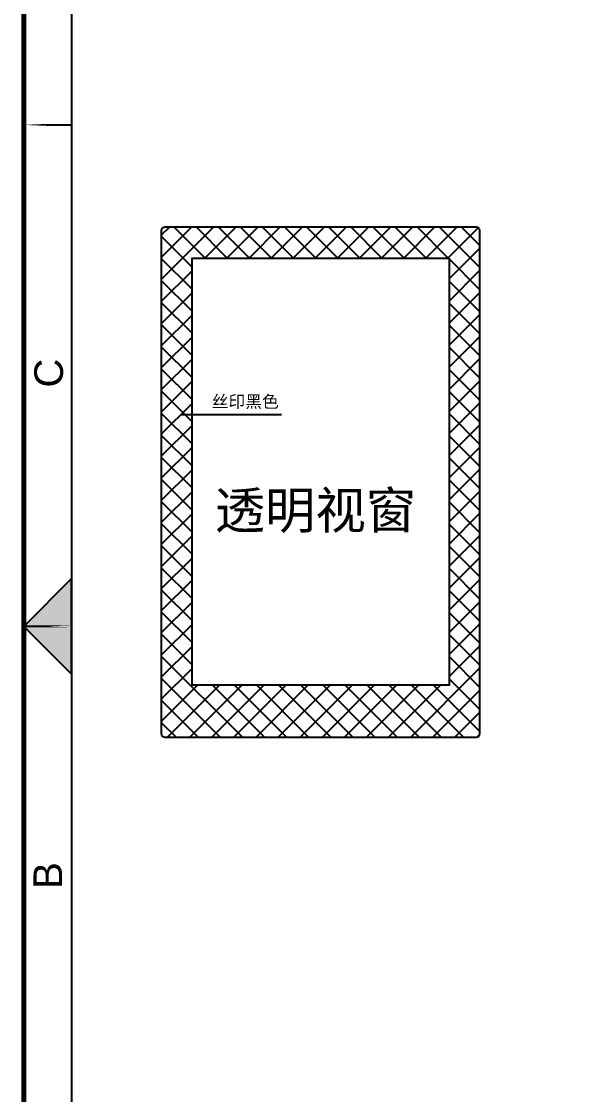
# Model space of a CAD drawing. Header units: millimetres. Extents: x 1862 to 2439, y 367 to 860.
# Drawn here: x 1862 to 1976.8, y 476.6 to 694.6 of the extents above; entities that cross this region are included whole.
import ezdxf

# ---------------------------------------------------------------- set-up
doc = ezdxf.new("R2010")
doc.units = ezdxf.units.MM
for name, color, linetype in [('Cover lens', 6, 'Continuous'), ('dim', 4, 'Continuous'), ('鑫视界图框', 3, 'Continuous')]:
    doc.layers.add(name, color=color, linetype=linetype)
doc.styles.get("Standard").update_dxf_attribs({"font": 'txt', "bigfont": 'gbcbig.shx'})
doc.styles.add('宋体', font='')
doc.styles.add('黑体', font='simhei.ttf')
doc.styles.get('宋体').set_extended_font_data('SimSun')
doc.dimstyles.new('标准', dxfattribs={"dimtxt": 3, "dimasz": 1, "dimexe": 0.8, "dimexo": 0.3, "dimtad": 1, "dimdsep": 46, "dimtxsty": 'Standard', "dimcen": 1, "dimadec": 0, "dimazin": 2, "dimtfac": 1, "dimtmove": 0, "dimatfit": 3, "dimfxl": 1, "dimarcsym": 0})

msp = doc.modelspace()

# ---------------------------------------------------------------- hatches: boundary and pattern name
msp.add_hatch(color=3).paths.add_polyline_path([(1872.224, 581.395), (1862.522, 571.693), (1872.224, 561.991)])
at = {"layer": 'Cover lens'}
h = msp.add_hatch(dxfattribs=at)
h.set_pattern_fill('ANSI37', color=256)
h.paths.add_polyline_path([(1954.415, 549.123, 0.4142136), (1955.115, 549.823), (1955.115, 652.193, 0.4142136), (1954.415, 652.893), (1891.215, 652.893, 0.4142136), (1890.515, 652.193), (1890.515, 549.823, 0.4142136), (1891.215, 549.123)])
h.paths.add_polyline_path([(1896.695, 559.743), (1896.695, 646.543), (1948.935, 646.543), (1948.935, 559.743)], flags=16)
h.paths.add_polyline_path([(1899.047, 586.826), (1945.702, 586.826), (1945.702, 601.302), (1899.047, 601.302)], flags=8)
h.paths.add_polyline_path([(1899.893, 614.553), (1915.444, 614.553), (1915.444, 619.379), (1899.893, 619.379)], flags=8)

# ---------------------------------------------------------------- linework, layer by layer
at = {"color": 3}
msp.add_lwpolyline([(1872.224, 581.395), (1862.522, 571.693), (1872.224, 561.991)], close=True, dxfattribs=at)
at = {"layer": 'Cover lens'}
msp.add_lwpolyline([(1891.215, 549.123, -0.4142136), (1890.515, 549.823), (1890.515, 652.193, -0.4142136), (1891.215, 652.893), (1954.415, 652.893, -0.4142136), (1955.115, 652.193), (1955.115, 549.823, -0.4142136), (1954.415, 549.123)], format="xyb", close=True, dxfattribs=at)
msp.add_lwpolyline([(1948.935, 646.543), (1948.935, 559.743), (1896.695, 559.743), (1896.695, 646.543)], close=True, dxfattribs=at)
at = {"layer": '鑫视界图框', "color": 3}
for points, const_width in [([(2438.821, 367.951), (1862.522, 367.951), (1862.522, 775.435), (2438.821, 775.435)], 0.97), ([(2429.119, 377.653), (1872.224, 377.653), (1872.224, 765.733), (2429.119, 765.733)], 0.388), ([(1862.522, 673.564), (1872.127, 673.564), (1872.127, 673.564), (1862.522, 673.564)], 0.388), ([(1872.127, 571.693), (1862.522, 571.693), (1862.522, 571.693), (1872.127, 571.693)], 0.388)]:
    msp.add_lwpolyline(points, close=True, dxfattribs=dict(at, const_width=const_width))

# ---------------------------------------------------------------- texts
at = {"layer": 'dim', "attachment_point": 1, "style": '宋体'}
for s, insert, char_height, width in [('丝印黑色', (1900.685, 618.642), 2.5, 66.6145), ('透明视窗', (1901.299, 599.05), 7.5, 199.84351)]:
    msp.add_mtext(s, dxfattribs=dict(at, insert=insert, char_height=char_height, width=width))
at = {"layer": '鑫视界图框', "color": 3, "char_height": 5.8212, "width": 24.72257, "attachment_point": 1, "rotation": 90, "style": '黑体'}
for s, insert in [('{\\fArial|b0|i0|c0|p34;C}', (1864.652, 620.218)), ('{\\fArial|b0|i0|c0|p34;B}', (1864.475, 518.347))]:
    msp.add_mtext(s, dxfattribs=dict(at, insert=insert))

# ---------------------------------------------------------------- leaders
at = {"layer": 'dim'}
msp.add_leader([(1894.532, 614.767), (1914.891, 614.767)], dimstyle='标准', override={"dimtol": 1, "dimtp": 0.15, "dimtm": 0.15, "dimtdec": 3, "dimtolj": 1}, dxfattribs=at)

doc.saveas('drawing.dxf')
